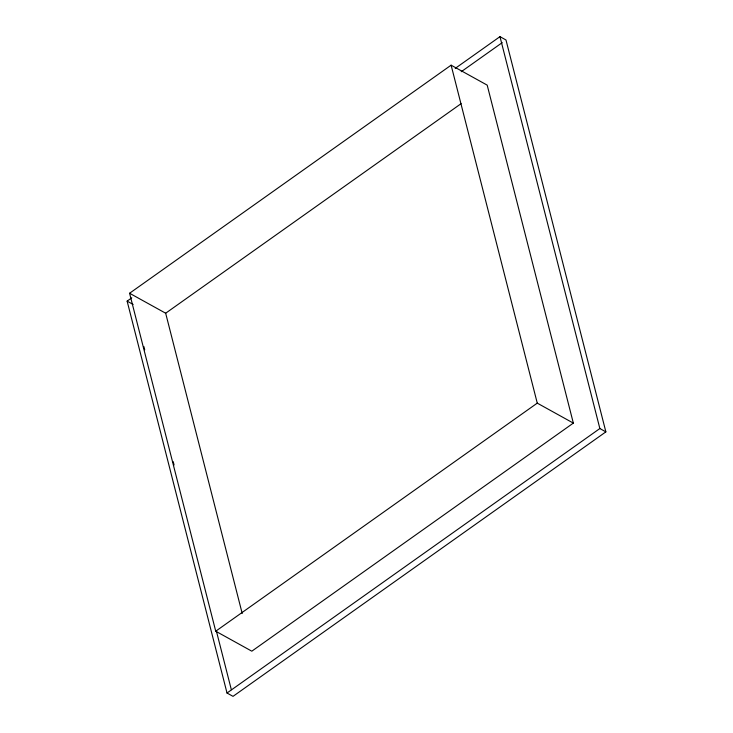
<?xml version="1.0" encoding="UTF-8"?>
<svg xmlns="http://www.w3.org/2000/svg" width="733" height="733" viewBox="0 0 733 733"><rect width="100%" height="100%" fill="white"/><g stroke="black" fill="none" stroke-linecap="round" stroke-linejoin="round"><path stroke-width="1.1" d="M129.585 293.255L451.116 65.173L487.198 85.138L573.343 423.106L251.813 651.188L215.731 631.214L129.585 293.255L165.667 313.22L242.211 613.512M455.23 68.389L499.97 36.65L505.981 39.976L605.87 431.874L233.03 696.35L227.019 693.024L127.13 301.126L131.784 297.827M461.24 71.715L502.252 42.624M165.667 313.22L461.103 103.655M215.731 631.214L537.262 403.132L573.343 423.106M227.019 693.024L599.86 428.539L605.87 431.874M127.13 301.126L133.14 304.461M499.97 36.65L599.86 428.539M451.116 65.173L537.262 403.132M143.86 346.526L144.713 349.843M173.208 461.653L174.06 464.979M216.382 631.031L231.344 689.707"/></g></svg>
